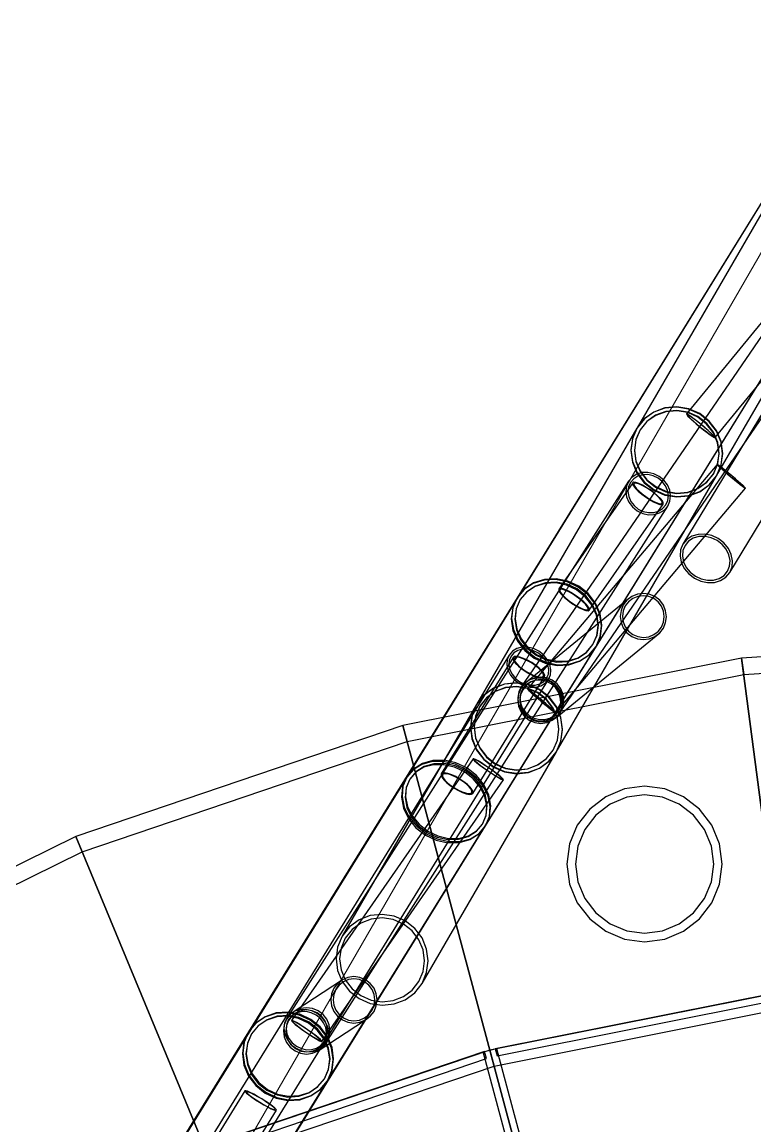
# Model space of a CAD drawing. Header units: millimetres. Extents: x -52000 to 54854, y -52000 to 53750.
# Drawn here: x -11650 to -3626, y 23532 to 35620 of the extents above; entities that cross this region are included whole.
import ezdxf

# ---------------------------------------------------------------- set-up
doc = ezdxf.new("R2010")
doc.units = ezdxf.units.MM
for name, color, linetype, lineweight in [('D-BMK-AXIS', 7, 'Continuous', 13), ('D-STR-DECK', 7, 'Continuous', 25), ('D-STR-STRC', 7, 'Continuous', 25)]:
    doc.layers.add(name, color=color, linetype=linetype, lineweight=lineweight)

msp = doc.modelspace()

# ---------------------------------------------------------------- linework, layer by layer
at = {"layer": 'D-BMK-AXIS'}
msp.add_lwpolyline([(0, 39259.8), (-34000, -19629.9), (34000, -19629.9)], close=True, dxfattribs=at)
at = {"layer": 'D-STR-DECK'}
for points in [[(0, 28720), (0, 28900), (-3772.2, 28652.8), (-3748.7, 28474.3)], [(0, 6000), (0, 28900), (-3772.2, 28652.8), (-783.2, 5948.7)], [(-3748.7, 28474.3), (-3772.2, 28652.8), (-7479.9, 27915.3), (-7433.3, 27741.4)], [(-783.2, 5948.7), (-3772.2, 28652.8), (-7479.9, 27915.3), (-1552.9, 5795.6)], [(-7433.3, 27741.4), (-7479.9, 27915.3), (-11059.6, 26700.1), (-10990.7, 26533.8)], [(-1552.9, 5795.6), (-7479.9, 27915.3), (-11059.6, 26700.1), (-2296.1, 5543.3)], [(-10990.7, 26533.8), (-11059.6, 26700.1), (-14450, 25028.1), (-14360, 24872.2)], [(-2296.1, 5543.3), (-11059.6, 26700.1), (-14450, 25028.1), (-3000, 5196.2)], [(-3268.6, 24827.4), (-3292.1, 25005.9), (-6527.8, 24362.2), (-6481.3, 24188.4)], [(-3340.4, 24918.7), (-3351, 24998), (-6470.4, 24377.5), (-6449.9, 24300.2)], [(-6481.3, 24188.4), (-6527.8, 24362.2), (-9651.9, 23301.8), (-9583, 23135.5)], [(-6564.3, 24269.6), (-6585.2, 24346.8), (-9597, 23324.4), (-9566.5, 23250.4)], [(-4817.9, 17690.9), (-6600.3, 24342.8), (-6455.4, 24381.6), (-4673, 17729.7)]]:
    msp.add_lwpolyline(points, close=True, dxfattribs=at)
at = {"layer": 'D-STR-STRC'}
for points in [[(-256.5, 36761.1), (-4415, 29902.7), (-4440.1, 29841.5), (-4446.1, 29773.9), (-4432.4, 29704.5), (-4400.1, 29638), (-4351.3, 29578.9), (-4289.4, 29531.3), (-4218.5, 29498.4), (-4143.6, 29482.4), (-4069.6, 29484.5), (-4001.7, 29504.5), (-3944.5, 29541.1), (-3901.9, 29591.6), (256.5, 36450.1)], [(-3030.5, 34486.8), (-7438.8, 27351.2), (-7480.3, 27251), (-7489.6, 27139.5), (-7465.9, 27024.3), (-7410.9, 26913.1), (-7328.4, 26813.5), (-7223.9, 26732.4), (-7104.7, 26675.3), (-6978.7, 26646.1), (-6854.7, 26646.7), (-6741, 26677.1), (-6645.4, 26735.3), (-6574.4, 26817.2), (-2166.2, 33952.8)], [(-3030.9, 34487.4), (-6229.6, 29316.3), (-6276.3, 29207.9), (-6290.3, 29088.6), (-6270.8, 28966.7), (-6219.1, 28850.4), (-6138.6, 28747.6), (-6034.9, 28665.3), (-5915, 28609.2), (-5787.1, 28583.1), (-5659.9, 28588.7), (-5542.1, 28625.7), (-5441.6, 28691.6), (-5365.5, 28781.8), (-2166.8, 33952.9)], [(-3006.9, 34467.1), (-4916.2, 31175.9), (-4966.3, 31060), (-4983.4, 30934.1), (-4966.3, 30806.8), (-4916.2, 30686.7), (-4836.4, 30582), (-4732.5, 30499.9), (-4611.4, 30445.9), (-4481.5, 30423.8), (-4351.6, 30435), (-4230.6, 30478.7), (-4126.6, 30552.1), (-4046.9, 30650), (-2137.6, 33941.3)], [(-3190.3, 32713.4), (-6184.7, 28340.8), (-6211.8, 28285.9), (-6222.7, 28225), (-6216.8, 28162.1), (-6194.5, 28101.7), (-6157.1, 28047.8), (-6107.4, 28004.1), (-6048.6, 27973.5), (-5984.9, 27958.2), (-5920.5, 27959.2), (-5859.8, 27976.4), (-5806.9, 28008.7), (-5765.5, 28053.8), (-2771.2, 32426.4)], [(-3207.3, 32751.6), (-4376.4, 31328.1), (-4373.4, 31320.8), (-4359.8, 31305.3), (-4336.8, 31282.5), (-4305.7, 31254.1), (-4268.7, 31221.9), (-4228.4, 31188.1), (-4187.4, 31155.1), (-4148.7, 31125.1), (-4114.7, 31100.1), (-4087.9, 31081.9), (-4070, 31071.7), (-4062.3, 31070.2), (-2893.2, 32493.6)], [(-10697.6, 20627.6), (-5885.3, 28422), (-5864.5, 28472.2), (-5859.9, 28528.1), (-5871.7, 28585.8), (-5899.1, 28641.4), (-5940.4, 28691.2), (-5992.6, 28731.8), (-6052.2, 28760.3), (-6115.2, 28774.9), (-6177.3, 28774.5), (-6234.2, 28759.2), (-6282, 28730), (-6317.6, 28688.9), (-11129.9, 20894.4)], [(-10627.4, 20256.8), (-6574.4, 26817.2), (-6530.4, 26921.5), (-6518.7, 27036.9), (-6540.3, 27155.5), (-6593.7, 27269.2), (-6675.3, 27370.4), (-6779.4, 27452), (-6899, 27508.6), (-7025.9, 27536.2), (-7151.5, 27533.1), (-7267.3, 27499.3), (-7365.3, 27437.3), (-7438.8, 27351.2), (-11491.7, 20790.8)], [(-10770.8, 20043.4), (-8306.3, 24027.6), (-8256.3, 24141.4), (-8239.1, 24265.6), (-8255.9, 24391.9), (-8305.6, 24511.5), (-8384.8, 24616.4), (-8488.1, 24699.4), (-8608.4, 24754.7), (-8737.6, 24778.8), (-8866.9, 24769.8), (-8987.4, 24728.5), (-9090.9, 24657.6), (-9170.4, 24562), (-11634.9, 20577.9)], [(-10740.9, 20654.6), (-8863.9, 23703.4), (-8866.7, 23712), (-8881.2, 23727.2), (-8906.3, 23748.1), (-8940.3, 23773.1), (-8980.8, 23800.7), (-9025.2, 23829), (-9070.4, 23855.9), (-9113.3, 23879.7), (-9151, 23898.7), (-9180.9, 23911.7), (-9201, 23917.8), (-9209.9, 23916.5), (-11087, 20867.7)]]:
    msp.add_lwpolyline(points, dxfattribs=at)
for points in [[(-6740.2, 27903.2), (-6723.1, 27774.9), (-6672.8, 27654.2), (-6592.8, 27549.4), (-6488.6, 27467.5), (-6367.2, 27414.3), (-6236.9, 27393.3), (-6106.6, 27406), (-5985.2, 27451.4), (-5881, 27526.5), (-5801, 27626.2), (-4045.6, 30652.1), (-3995.4, 30769.6), (-3978.2, 30896.8), (-3995.4, 31025.1), (-4045.6, 31145.8), (-4125.6, 31250.7), (-4229.9, 31332.5), (-4351.3, 31385.7), (-4481.5, 31406.7), (-4611.8, 31394.1), (-4733.2, 31348.6), (-4837.5, 31273.5), (-4917.4, 31173.8), (-6672.8, 28147.9), (-6723.1, 28030.5)], [(-4481.5, 31406.7), (-4611.8, 31394.1), (-4733.2, 31348.6), (-4837.5, 31273.5), (-4917.4, 31173.8), (-4967.7, 31056.4), (-4984.9, 30929.1), (-4967.7, 30800.8), (-4917.4, 30680.1), (-4837.5, 30575.3), (-4733.2, 30493.4), (-4611.8, 30440.2), (-4481.5, 30419.2), (-4351.3, 30431.9), (-4229.9, 30477.3), (-4125.6, 30552.4), (-4045.6, 30652.1), (-3995.4, 30769.6), (-3978.2, 30896.8), (-3995.4, 31025.1), (-4045.6, 31145.8), (-4125.6, 31250.7), (-4229.9, 31332.5), (-4351.3, 31385.7)], [(-4481.5, 31402.1), (-4611.4, 31390.9), (-4732.5, 31347.2), (-4836.4, 31273.8), (-4916.2, 31175.9), (-4966.3, 31060), (-4983.4, 30934.1), (-4966.3, 30806.8), (-4916.2, 30686.7), (-4836.4, 30582), (-4732.5, 30499.9), (-4611.4, 30445.9), (-4481.5, 30423.8), (-4351.6, 30435), (-4230.6, 30478.7), (-4126.6, 30552.1), (-4046.9, 30650), (-3996.7, 30765.9), (-3979.6, 30891.8), (-3996.7, 31019.1), (-4046.9, 31139.2), (-4126.6, 31243.9), (-4230.6, 31326), (-4351.6, 31380)], [(-4481.5, 31367.8), (-4601.6, 31356.2), (-4713.4, 31314.3), (-4809.4, 31245.1), (-4883.1, 31153.3), (-4929.4, 31045.1), (-4945.2, 30927.8), (-4929.4, 30809.6), (-4883.1, 30698.4), (-4809.4, 30601.9), (-4713.4, 30526.5), (-4601.6, 30477.4), (-4481.5, 30458.1), (-4361.5, 30469.7), (-4249.7, 30511.6), (-4153.7, 30580.8), (-4080, 30672.6), (-4033.6, 30780.8), (-4017.8, 30898.1), (-4033.6, 31016.3), (-4080, 31127.5), (-4153.7, 31224.1), (-4249.7, 31299.4), (-4361.5, 31348.5)], [(-4481.5, 31363.6), (-4601.2, 31353.3), (-4712.7, 31313), (-4808.5, 31245.4), (-4882, 31155.2), (-4928.2, 31048.4), (-4943.9, 30932.5), (-4928.2, 30815.2), (-4882, 30704.5), (-4808.5, 30608.1), (-4712.7, 30532.4), (-4601.2, 30482.7), (-4481.5, 30462.3), (-4361.9, 30472.6), (-4250.4, 30512.9), (-4154.6, 30580.5), (-4081.1, 30670.7), (-4034.9, 30777.5), (-4019.2, 30893.4), (-4034.9, 31010.7), (-4081.1, 31121.4), (-4154.6, 31217.8), (-4250.4, 31293.5), (-4361.9, 31343.2)], [(-4376.4, 31328.1), (-4373.4, 31320.8), (-4359.8, 31305.3), (-4336.8, 31282.5), (-4305.7, 31254.1), (-4268.7, 31221.9), (-4228.4, 31188.1), (-4187.4, 31155.1), (-4148.7, 31125.1), (-4114.7, 31100.1), (-4087.9, 31081.9), (-4070, 31071.7), (-4062.3, 31070.2), (-4065.3, 31077.4), (-4078.8, 31092.9), (-4101.9, 31115.7), (-4133, 31144.2), (-4169.9, 31176.4), (-4210.3, 31210.1), (-4251.2, 31243.1), (-4290, 31273.1), (-4324, 31298.1), (-4350.8, 31316.3), (-4368.7, 31326.5)], [(-4364, 31317.9), (-4361.2, 31311.3), (-4348.8, 31296.9), (-4327.5, 31276), (-4298.9, 31249.7), (-4264.8, 31220.1), (-4227.7, 31189), (-4189.9, 31158.6), (-4154.2, 31130.9), (-4122.9, 31107.9), (-4098.2, 31091.2), (-4081.7, 31081.7), (-4074.7, 31080.3), (-4077.4, 31087), (-4089.9, 31101.3), (-4111.1, 31122.3), (-4139.8, 31148.5), (-4173.8, 31178.2), (-4211, 31209.3), (-4248.7, 31239.7), (-4284.4, 31267.3), (-4315.7, 31290.3), (-4340.4, 31307.1), (-4356.9, 31316.5)], [(-6116.7, 28317.2), (-6112.6, 28311.4), (-6098.2, 28297), (-6074.4, 28275.1), (-6043, 28247.1), (-6006, 28215), (-5965.9, 28180.9), (-5925.6, 28147.1), (-5887.7, 28116), (-5854.8, 28089.7), (-5829.2, 28070), (-5812.7, 28058.1), (-5806.2, 28055), (-3729.3, 30514.6), (-3733.4, 30520.5), (-3747.9, 30534.9), (-3771.6, 30556.8), (-3803.1, 30584.8), (-3840.1, 30616.9), (-3880.1, 30651), (-3920.4, 30684.8), (-3958.3, 30715.9), (-3991.2, 30742.2), (-4016.8, 30761.9), (-4033.4, 30773.7), (-4039.8, 30776.8)], [(-4039.8, 30776.8), (-4035.7, 30771), (-4021.2, 30756.6), (-3997.5, 30734.7), (-3966, 30706.7), (-3929, 30674.6), (-3889, 30640.5), (-3848.7, 30606.7), (-3810.8, 30575.6), (-3777.9, 30549.3), (-3752.3, 30529.6), (-3735.7, 30517.7), (-3729.3, 30514.6), (-3733.4, 30520.5), (-3747.9, 30534.9), (-3771.6, 30556.8), (-3803.1, 30584.8), (-3840.1, 30616.9), (-3880.1, 30651), (-3920.4, 30684.8), (-3958.3, 30715.9), (-3991.2, 30742.2), (-4016.8, 30761.9), (-4033.4, 30773.7)], [(-4027.6, 30766.5), (-4023.8, 30761.1), (-4010.5, 30747.9), (-3988.6, 30727.7), (-3959.6, 30701.9), (-3925.5, 30672.3), (-3888.7, 30640.9), (-3851.5, 30609.8), (-3816.6, 30581.1), (-3786.3, 30556.9), (-3762.7, 30538.7), (-3747.5, 30527.8), (-3741.5, 30525), (-3745.3, 30530.3), (-3758.6, 30543.6), (-3780.5, 30563.8), (-3809.5, 30589.6), (-3843.6, 30619.2), (-3880.4, 30650.6), (-3917.6, 30681.7), (-3952.5, 30710.3), (-3982.8, 30734.6), (-4006.4, 30752.8), (-4021.6, 30763.7)], [(-8783.4, 24599.4), (-8774.1, 24538.7), (-8748.8, 24480.6), (-8709.1, 24428.9), (-8657.7, 24387.2), (-8598.2, 24358.3), (-8534.5, 24344.2), (-8471.1, 24345.8), (-8412.2, 24363.1), (-8361.9, 24394.9), (-8323.6, 24439), (-4580.6, 30320), (-4556.9, 30373.3), (-4549.4, 30432.3), (-4558.6, 30493), (-4584, 30551.1), (-4623.7, 30602.8), (-4675.1, 30644.5), (-4734.6, 30673.4), (-4798.3, 30687.5), (-4861.7, 30685.9), (-4920.5, 30668.6), (-4970.8, 30636.8), (-5009.1, 30592.7), (-8752.2, 24711.7), (-8775.9, 24658.4)], [(-5009.1, 30592.7), (-5032.8, 30539.4), (-5040.3, 30480.4), (-5031.1, 30419.7), (-5005.7, 30361.6), (-4966, 30309.9), (-4914.6, 30268.2), (-4855.1, 30239.3), (-4791.4, 30225.2), (-4728, 30226.9), (-4669.2, 30244.2), (-4618.9, 30275.9), (-4580.6, 30320), (-4556.9, 30373.3), (-4549.4, 30432.3), (-4558.6, 30493), (-4584, 30551.1), (-4623.7, 30602.8), (-4675.1, 30644.5), (-4734.6, 30673.4), (-4798.3, 30687.5), (-4861.7, 30685.9), (-4920.5, 30668.6), (-4970.8, 30636.8)], [(-4988, 30579.3), (-5009.4, 30531.2), (-5016.1, 30478), (-5007.8, 30423.3), (-4985, 30370.9), (-4949.2, 30324.3), (-4902.8, 30286.7), (-4849.2, 30260.7), (-4791.8, 30247.9), (-4734.6, 30249.4), (-4681.5, 30265), (-4636.2, 30293.7), (-4601.7, 30333.4), (-4580.3, 30381.5), (-4573.5, 30434.7), (-4581.9, 30489.4), (-4604.7, 30541.8), (-4640.5, 30588.4), (-4686.9, 30626), (-4740.5, 30652.1), (-4797.9, 30664.8), (-4855.1, 30663.3), (-4908.2, 30647.7), (-4953.5, 30619)], [(-5774.7, 29398.3), (-5764.4, 29377.6), (-5743.3, 29351.3), (-5713, 29321.3), (-5675.4, 29289.5), (-5633.1, 29258.1), (-5589.1, 29229.4), (-5546.2, 29205.1), (-5507.5, 29187.1), (-5475.6, 29176.5), (-5452.5, 29174), (-5440, 29179.8), (-4630.6, 30342), (-4629.5, 30355.7), (-4639.8, 30376.4), (-4660.8, 30402.7), (-4691.2, 30432.8), (-4728.7, 30464.6), (-4771, 30495.9), (-4815.1, 30524.7), (-4857.9, 30548.9), (-4896.6, 30567), (-4928.6, 30577.6), (-4951.6, 30580.1), (-4964.1, 30574.2), (-5773.5, 29412.1)], [(-4964.1, 30574.2), (-4965.2, 30560.5), (-4954.9, 30539.8), (-4933.9, 30513.5), (-4903.5, 30483.4), (-4865.9, 30451.6), (-4823.7, 30420.3), (-4779.6, 30391.5), (-4736.8, 30367.3), (-4698.1, 30349.3), (-4666.1, 30338.6), (-4643.1, 30336.1), (-4630.6, 30342), (-4629.5, 30355.7), (-4639.8, 30376.4), (-4660.8, 30402.7), (-4691.2, 30432.8), (-4728.7, 30464.6), (-4771, 30495.9), (-4815.1, 30524.7), (-4857.9, 30548.9), (-4896.6, 30567), (-4928.6, 30577.6), (-4951.6, 30580.1)], [(-4951, 30565.1), (-4952, 30552.4), (-4942.5, 30533.3), (-4923.1, 30509.1), (-4895.2, 30481.4), (-4860.5, 30452.2), (-4821.6, 30423.3), (-4781, 30396.8), (-4741.5, 30374.4), (-4705.9, 30357.8), (-4676.4, 30348), (-4655.2, 30345.7), (-4643.7, 30351.1), (-4642.7, 30363.8), (-4652.2, 30382.9), (-4671.6, 30407.1), (-4699.5, 30434.8), (-4734.1, 30464.1), (-4773.1, 30492.9), (-4813.7, 30519.4), (-4853.1, 30541.8), (-4888.8, 30558.4), (-4918.2, 30568.2), (-4939.4, 30570.5)], [(-4415, 29902.7), (-4440.1, 29841.5), (-4446.1, 29773.9), (-4432.4, 29704.5), (-4400.1, 29638), (-4351.3, 29578.9), (-4289.4, 29531.3), (-4218.5, 29498.4), (-4143.6, 29482.4), (-4069.6, 29484.5), (-4001.7, 29504.5), (-3944.5, 29541.1), (-3901.9, 29591.6), (-3876.8, 29652.8), (-3870.8, 29720.4), (-3884.5, 29789.9), (-3916.8, 29856.4), (-3965.6, 29915.5), (-4027.5, 29963.1), (-4098.4, 29996), (-4173.3, 30011.9), (-4247.3, 30009.8), (-4315.2, 29989.8), (-4372.4, 29953.3)], [(-4391, 29888.2), (-4413.8, 29832.7), (-4419.2, 29771.4), (-4406.8, 29708.5), (-4377.5, 29648.2), (-4333.3, 29594.6), (-4277.1, 29551.4), (-4212.9, 29521.6), (-4145, 29507.1), (-4077.9, 29509), (-4016.4, 29527.2), (-3964.5, 29560.3), (-3925.9, 29606.2), (-3903.1, 29661.6), (-3897.7, 29722.9), (-3910.1, 29785.9), (-3939.4, 29846.2), (-3983.6, 29899.8), (-4039.8, 29942.9), (-4104, 29972.8), (-4172, 29987.2), (-4239, 29985.3), (-4300.5, 29967.2), (-4352.4, 29934.1)], [(-9234.5, 24329), (-9216.3, 24204.9), (-9165.6, 24086.9), (-9085.8, 23983), (-8982.3, 23900.4), (-8862.2, 23844.7), (-8733.6, 23819.6), (-8605.3, 23827), (-8486.2, 23866.2), (-8384.2, 23934.6), (-8306.3, 24027.6), (-5365.5, 28781.8), (-5317.1, 28893), (-5301.4, 29014.8), (-5319.5, 29138.9), (-5370.2, 29257), (-5450.1, 29360.8), (-5553.6, 29443.4), (-5673.7, 29499.1), (-5802.3, 29524.2), (-5930.5, 29516.9), (-6049.7, 29477.7), (-6151.7, 29409.2), (-6229.6, 29316.3), (-9170.4, 24562), (-9218.8, 24450.9)], [(-6229.6, 29316.3), (-6278, 29205.1), (-6293.7, 29083.3), (-6275.5, 28959.1), (-6224.8, 28841.1), (-6145, 28737.3), (-6041.5, 28654.6), (-5921.4, 28598.9), (-5792.8, 28573.9), (-5664.5, 28581.2), (-5545.4, 28620.4), (-5443.4, 28688.8), (-5365.5, 28781.8), (-5317.1, 28893), (-5301.4, 29014.8), (-5319.5, 29138.9), (-5370.2, 29257), (-5450.1, 29360.8), (-5553.6, 29443.4), (-5673.7, 29499.1), (-5802.3, 29524.2), (-5930.5, 29516.9), (-6049.7, 29477.7), (-6151.7, 29409.2)], [(-6229.6, 29316.3), (-6276.3, 29207.9), (-6290.3, 29088.6), (-6270.8, 28966.7), (-6219.1, 28850.4), (-6138.6, 28747.6), (-6034.9, 28665.3), (-5915, 28609.2), (-5787.1, 28583.1), (-5659.9, 28588.7), (-5542.1, 28625.7), (-5441.6, 28691.6), (-5365.5, 28781.8), (-5318.8, 28890.2), (-5304.7, 29009.4), (-5324.2, 29131.4), (-5376, 29247.7), (-5456.5, 29350.5), (-5560.2, 29432.7), (-5680.1, 29488.8), (-5808, 29514.9), (-5935.2, 29509.3), (-6053, 29472.3), (-6153.4, 29406.5)], [(-6195.5, 29295.2), (-6240.1, 29192.8), (-6254.6, 29080.6), (-6237.9, 28966.2), (-6191.2, 28857.5), (-6117.6, 28761.8), (-6022.3, 28685.7), (-5911.6, 28634.4), (-5793.2, 28611.3), (-5675, 28618), (-5565.2, 28654.2), (-5471.2, 28717.2), (-5399.5, 28802.8), (-5354.9, 28905.3), (-5340.5, 29017.5), (-5357.2, 29131.9), (-5403.9, 29240.6), (-5477.4, 29336.3), (-5572.8, 29412.4), (-5683.5, 29463.7), (-5801.9, 29486.8), (-5920, 29480), (-6029.8, 29443.9), (-6123.8, 29380.9)], [(-6195.5, 29295.2), (-6238.6, 29195.3), (-6251.5, 29085.5), (-6233.6, 28973.2), (-6185.9, 28866), (-6111.7, 28771.3), (-6016.2, 28695.5), (-5905.7, 28643.9), (-5787.9, 28619.8), (-5670.7, 28625), (-5562.2, 28659.1), (-5469.7, 28719.7), (-5399.5, 28802.8), (-5356.5, 28902.7), (-5343.5, 29012.6), (-5361.5, 29124.9), (-5409.2, 29232.1), (-5483.3, 29326.7), (-5578.9, 29402.5), (-5689.3, 29454.2), (-5807.2, 29478.3), (-5924.4, 29473.1), (-6032.9, 29439), (-6125.4, 29378.3)], [(-5773.5, 29412.1), (-5774.7, 29398.3), (-5764.4, 29377.6), (-5743.3, 29351.3), (-5713, 29321.3), (-5675.4, 29289.5), (-5633.1, 29258.1), (-5589.1, 29229.4), (-5546.2, 29205.1), (-5507.5, 29187.1), (-5475.6, 29176.5), (-5452.5, 29174), (-5440, 29179.8), (-5438.9, 29193.6), (-5449.2, 29214.3), (-5470.3, 29240.6), (-5500.6, 29270.6), (-5538.2, 29302.4), (-5580.5, 29333.8), (-5624.5, 29362.5), (-5667.4, 29386.8), (-5706.1, 29404.8), (-5738, 29415.4), (-5761, 29417.9)], [(-5760.4, 29402.9), (-5761.4, 29390.3), (-5752, 29371.2), (-5732.6, 29347), (-5704.6, 29319.3), (-5670, 29290), (-5631.1, 29261.1), (-5590.5, 29234.6), (-5551, 29212.3), (-5515.3, 29195.7), (-5485.9, 29185.9), (-5464.7, 29183.6), (-5453.2, 29189), (-5452.1, 29201.6), (-5461.6, 29220.7), (-5481, 29244.9), (-5509, 29272.6), (-5543.6, 29301.9), (-5582.5, 29330.8), (-5623.1, 29357.3), (-5662.6, 29379.6), (-5698.3, 29396.2), (-5727.7, 29406), (-5748.9, 29408.3)], [(-6223.7, 28195.5), (-6215.1, 28129.9), (-6189.8, 28068.6), (-6149.6, 28015.9), (-6097.2, 27975.3), (-6036.2, 27949.6), (-5970.7, 27940.5), (-5905.2, 27948.7), (-5844.2, 27973.6), (-5791.8, 28013.5), (-4668.9, 28930), (-4628.7, 28982.2), (-4603.5, 29043.1), (-4594.8, 29108.6), (-4603.5, 29174.2), (-4628.7, 29235.5), (-4668.9, 29288.2), (-4721.3, 29328.8), (-4782.3, 29354.5), (-4847.8, 29363.6), (-4913.3, 29355.4), (-4974.3, 29330.5), (-5026.7, 29290.6), (-6149.6, 28374.1), (-6189.8, 28321.9), (-6215.1, 28261)], [(-4847.8, 29363.6), (-4913.3, 29355.4), (-4974.3, 29330.5), (-5026.7, 29290.6), (-5066.9, 29238.4), (-5092.2, 29177.5), (-5100.8, 29112), (-5092.2, 29046.4), (-5066.9, 28985.1), (-5026.7, 28932.4), (-4974.3, 28891.8), (-4913.3, 28866), (-4847.8, 28857), (-4782.3, 28865.2), (-4721.3, 28890.1), (-4668.9, 28930), (-4628.7, 28982.2), (-4603.5, 29043.1), (-4594.8, 29108.6), (-4603.5, 29174.2), (-4628.7, 29235.5), (-4668.9, 29288.2), (-4721.3, 29328.8), (-4782.3, 29354.5)], [(-4847.8, 29338.7), (-4906.8, 29331.3), (-4961.9, 29308.8), (-5009.1, 29272.8), (-5045.3, 29225.8), (-5068.1, 29170.9), (-5075.9, 29111.8), (-5068.1, 29052.6), (-5045.3, 28997.4), (-5009.1, 28949.9), (-4961.9, 28913.3), (-4906.8, 28890.1), (-4847.8, 28881.9), (-4788.8, 28889.3), (-4733.8, 28911.7), (-4686.5, 28947.7), (-4650.3, 28994.8), (-4627.5, 29049.7), (-4619.7, 29108.8), (-4627.5, 29167.9), (-4650.3, 29223.2), (-4686.5, 29270.7), (-4733.8, 29307.3), (-4788.8, 29330.5)], [(-6317.6, 28688.9), (-6338.4, 28638.7), (-6343.1, 28582.9), (-6331.3, 28525.1), (-6303.8, 28469.5), (-6262.5, 28419.7), (-6210.3, 28379.1), (-6150.7, 28350.6), (-6087.7, 28336), (-6025.6, 28336.4), (-5968.7, 28351.7), (-5920.9, 28380.9), (-5885.3, 28422), (-5864.5, 28472.2), (-5859.9, 28528.1), (-5871.7, 28585.8), (-5899.1, 28641.4), (-5940.4, 28691.2), (-5992.6, 28731.8), (-6052.2, 28760.3), (-6115.2, 28774.9), (-6177.3, 28774.5), (-6234.2, 28759.2), (-6282, 28730)], [(-7061.6, 27370.5), (-7051.8, 27347.7), (-7030.7, 27320.3), (-6999.8, 27290.3), (-6961.2, 27259.5), (-6917.5, 27230.2), (-6871.6, 27204.4), (-6826.8, 27183.7), (-6786, 27169.7), (-6752.1, 27163.2), (-6727.4, 27164.7), (-6713.4, 27174.1), (-5928.4, 28448.9), (-5926.2, 28465.5), (-5936.1, 28488.3), (-5957.1, 28515.7), (-5988, 28545.8), (-6026.7, 28576.5), (-6070.4, 28605.8), (-6116.2, 28631.6), (-6161.1, 28652.3), (-6201.8, 28666.4), (-6235.7, 28672.9), (-6260.5, 28671.4), (-6274.4, 28662), (-7059.5, 27387.2)], [(-6296.3, 28675.8), (-6315.1, 28630.5), (-6319.3, 28580.2), (-6308.6, 28528.1), (-6283.9, 28477.9), (-6246.7, 28433), (-6199.6, 28396.5), (-6145.8, 28370.8), (-6089, 28357.6), (-6033.1, 28358), (-5981.8, 28371.8), (-5938.6, 28398.1), (-5906.6, 28435.2), (-5887.8, 28480.4), (-5883.6, 28530.8), (-5894.3, 28582.8), (-5919, 28633), (-5956.2, 28677.9), (-6003.3, 28714.4), (-6057.1, 28740.1), (-6113.9, 28753.3), (-6169.8, 28752.9), (-6221.1, 28739.1), (-6264.3, 28712.8)], [(-6274.4, 28662), (-6276.6, 28645.3), (-6266.8, 28622.5), (-6245.7, 28595.2), (-6214.8, 28565.1), (-6176.1, 28534.4), (-6132.4, 28505.1), (-6086.6, 28479.2), (-6041.7, 28458.5), (-6001, 28444.5), (-5967.1, 28438), (-5942.3, 28439.5), (-5928.4, 28448.9), (-5926.2, 28465.5), (-5936.1, 28488.3), (-5957.1, 28515.7), (-5988, 28545.8), (-6026.7, 28576.5), (-6070.4, 28605.8), (-6116.2, 28631.6), (-6161.1, 28652.3), (-6201.8, 28666.4), (-6235.7, 28672.9), (-6260.5, 28671.4)], [(-6260.8, 28653.6), (-6262.8, 28638.2), (-6253.7, 28617.2), (-6234.3, 28592), (-6205.8, 28564.3), (-6170.3, 28536), (-6130, 28509), (-6087.7, 28485.2), (-6046.4, 28466.2), (-6008.9, 28453.2), (-5977.6, 28447.2), (-5954.8, 28448.6), (-5942, 28457.3), (-5940, 28472.6), (-5949.1, 28493.6), (-5968.5, 28518.8), (-5997, 28546.5), (-6032.6, 28574.8), (-6072.8, 28601.8), (-6115.1, 28625.6), (-6156.4, 28644.7), (-6193.9, 28657.6), (-6225.2, 28663.6), (-6248, 28662.2)], [(-5970.7, 28447.1), (-6036.2, 28438.9), (-6097.2, 28414), (-6149.6, 28374.1), (-6189.8, 28321.9), (-6215.1, 28261), (-6223.7, 28195.5), (-6215.1, 28129.9), (-6189.8, 28068.6), (-6149.6, 28015.9), (-6097.2, 27975.3), (-6036.2, 27949.6), (-5970.7, 27940.5), (-5905.2, 27948.7), (-5844.2, 27973.6), (-5791.8, 28013.5), (-5751.6, 28065.7), (-5726.4, 28126.6), (-5717.7, 28192.1), (-5726.4, 28257.7), (-5751.6, 28319), (-5791.8, 28371.7), (-5844.2, 28412.3), (-5905.2, 28438)], [(-6184.7, 28340.8), (-6211.8, 28285.9), (-6222.7, 28225), (-6216.8, 28162.1), (-6194.5, 28101.7), (-6157.1, 28047.8), (-6107.4, 28004.1), (-6048.6, 27973.5), (-5984.9, 27958.2), (-5920.5, 27959.2), (-5859.8, 27976.4), (-5806.9, 28008.7), (-5765.5, 28053.8), (-5738.4, 28108.7), (-5727.4, 28169.6), (-5733.4, 28232.4), (-5755.7, 28292.8), (-5793.1, 28346.8), (-5842.8, 28390.5), (-5901.5, 28421), (-5965.3, 28436.4), (-6029.7, 28435.4), (-6090.4, 28418.2), (-6143.3, 28385.9)], [(-5970.7, 28422.2), (-6029.7, 28414.8), (-6084.8, 28392.3), (-6132, 28356.4), (-6168.2, 28309.3), (-6191, 28254.4), (-6198.8, 28195.3), (-6191, 28136.2), (-6168.2, 28080.9), (-6132, 28033.4), (-6084.8, 27996.8), (-6029.7, 27973.6), (-5970.7, 27965.4), (-5911.7, 27972.8), (-5856.7, 27995.3), (-5809.4, 28031.2), (-5773.2, 28078.3), (-5750.4, 28133.2), (-5742.6, 28192.3), (-5750.4, 28251.4), (-5773.2, 28306.7), (-5809.4, 28354.2), (-5856.7, 28390.8), (-5911.7, 28414)], [(-6164, 28326.7), (-6188.5, 28277.2), (-6198.4, 28222.2), (-6193, 28165.6), (-6172.9, 28111.1), (-6139.2, 28062.5), (-6094.4, 28023.1), (-6041.4, 27995.5), (-5983.9, 27981.7), (-5925.8, 27982.6), (-5871.1, 27998.1), (-5823.5, 28027.2), (-5786.1, 28067.9), (-5761.7, 28117.4), (-5751.8, 28172.3), (-5757.1, 28229), (-5777.3, 28283.4), (-5811, 28332), (-5855.8, 28371.5), (-5908.8, 28399), (-5966.3, 28412.8), (-6024.4, 28411.9), (-6079.1, 28396.4), (-6126.7, 28367.3)], [(-8212.6, 25362.8), (-8195.4, 25233.6), (-8145, 25112.3), (-8064.8, 25007.4), (-7960.3, 24925.9), (-7838.6, 24873.3), (-7708, 24853.4), (-7577.4, 24867.4), (-7455.6, 24914.3), (-7351.1, 24991), (-7270.9, 25092.3), (-5799.9, 27628.1), (-5749.5, 27747), (-5732.3, 27875.5), (-5749.5, 28004.7), (-5799.9, 28126), (-5880.1, 28230.9), (-5984.6, 28312.4), (-6106.3, 28365), (-6236.9, 28384.9), (-6367.5, 28370.9), (-6489.2, 28324), (-6593.8, 28247.3), (-6674, 28146), (-8145, 25610.2), (-8195.4, 25491.3)], [(-6236.9, 28384.9), (-6367.5, 28370.9), (-6489.2, 28324), (-6593.8, 28247.3), (-6674, 28146), (-6724.4, 28027.1), (-6741.6, 27898.6), (-6724.4, 27769.4), (-6674, 27648.1), (-6593.8, 27543.2), (-6489.2, 27461.7), (-6367.5, 27409.2), (-6236.9, 27389.2), (-6106.3, 27403.2), (-5984.6, 27450.1), (-5880.1, 27526.8), (-5799.9, 27628.1), (-5749.5, 27747), (-5732.3, 27875.5), (-5749.5, 28004.7), (-5799.9, 28126), (-5880.1, 28230.9), (-5984.6, 28312.4), (-6106.3, 28365)], [(-6236.9, 28380.8), (-6367.2, 28368.1), (-6488.6, 28322.7), (-6592.8, 28247.6), (-6672.8, 28147.9), (-6723.1, 28030.5), (-6740.2, 27903.2), (-6723.1, 27774.9), (-6672.8, 27654.2), (-6592.8, 27549.4), (-6488.6, 27467.5), (-6367.2, 27414.3), (-6236.9, 27393.3), (-6106.6, 27406), (-5985.2, 27451.4), (-5881, 27526.5), (-5801, 27626.2), (-5750.7, 27743.6), (-5733.6, 27870.9), (-5750.7, 27999.2), (-5801, 28119.9), (-5881, 28224.7), (-5985.2, 28306.6), (-6106.6, 28359.8)], [(-6236.9, 28345.7), (-6357.2, 28332.8), (-6469.4, 28289.6), (-6565.7, 28218.9), (-6639.5, 28125.6), (-6686, 28016.1), (-6701.8, 27897.7), (-6686, 27778.6), (-6639.5, 27667), (-6565.7, 27570.3), (-6469.4, 27495.2), (-6357.2, 27446.8), (-6236.9, 27428.4), (-6116.6, 27441.3), (-6004.5, 27484.5), (-5908.2, 27555.2), (-5834.3, 27648.5), (-5787.8, 27758), (-5772, 27876.4), (-5787.8, 27995.5), (-5834.3, 28107.1), (-5908.2, 28203.8), (-6004.5, 28278.9), (-6116.6, 28327.3)], [(-6236.9, 28341.9), (-6356.9, 28330.3), (-6468.8, 28288.4), (-6564.8, 28219.2), (-6638.5, 28127.4), (-6684.8, 28019.2), (-6700.6, 27901.9), (-6684.8, 27783.7), (-6638.5, 27672.5), (-6564.8, 27575.9), (-6468.8, 27500.6), (-6356.9, 27451.5), (-6236.9, 27432.2), (-6116.9, 27443.8), (-6005.1, 27485.7), (-5909, 27554.9), (-5835.3, 27646.7), (-5789, 27754.9), (-5773.2, 27872.2), (-5789, 27990.4), (-5835.3, 28101.6), (-5909, 28198.2), (-6005.1, 28273.5), (-6116.9, 28322.6)], [(-6116.7, 28317.2), (-6112.6, 28311.4), (-6098.2, 28297), (-6074.4, 28275.1), (-6043, 28247.1), (-6006, 28215), (-5965.9, 28180.9), (-5925.6, 28147.1), (-5887.7, 28116), (-5854.8, 28089.7), (-5829.2, 28070), (-5812.7, 28058.1), (-5806.2, 28055), (-5810.3, 28060.9), (-5824.8, 28075.3), (-5848.5, 28097.2), (-5880, 28125.2), (-5917, 28157.3), (-5957, 28191.4), (-5997.3, 28225.2), (-6035.2, 28256.3), (-6068.1, 28282.6), (-6093.7, 28302.3), (-6110.3, 28314.1)], [(-6104.5, 28306.9), (-6100.7, 28301.5), (-6087.4, 28288.3), (-6065.5, 28268.1), (-6036.5, 28242.3), (-6002.5, 28212.7), (-5965.6, 28181.3), (-5928.4, 28150.2), (-5893.5, 28121.5), (-5863.2, 28097.3), (-5839.7, 28079.1), (-5824.4, 28068.2), (-5818.4, 28065.4), (-5822.2, 28070.7), (-5835.5, 28084), (-5857.4, 28104.2), (-5886.4, 28130), (-5920.5, 28159.6), (-5957.4, 28191), (-5994.5, 28222.1), (-6029.4, 28250.7), (-6059.7, 28275), (-6083.3, 28293.2), (-6098.6, 28304.1)], [(-8700.4, 24688.1), (-8697.2, 24680.7), (-8682.7, 24665.9), (-8658.1, 24644.7), (-8625, 24618.6), (-8585.7, 24589.3), (-8542.8, 24558.8), (-8499.3, 24529.3), (-8458.1, 24502.7), (-8422, 24480.9), (-8393.6, 24465.2), (-8374.6, 24456.9), (-8366.5, 24456.5), (-6378.6, 27321.6), (-6381.8, 27329), (-6396.3, 27343.8), (-6420.8, 27365), (-6453.9, 27391.2), (-6493.3, 27420.5), (-6536.2, 27450.9), (-6579.7, 27480.4), (-6620.9, 27507), (-6656.9, 27528.9), (-6685.4, 27544.5), (-6704.3, 27552.8), (-6712.4, 27553.3)], [(-7438.8, 27351.2), (-7482.9, 27246.9), (-7494.5, 27131.5), (-7472.9, 27012.9), (-7419.5, 26899.1), (-7338, 26798), (-7233.9, 26716.4), (-7114.3, 26659.8), (-6987.3, 26632.2), (-6861.7, 26635.3), (-6746, 26669.1), (-6648, 26731.1), (-6574.4, 26817.2), (-6530.4, 26921.5), (-6518.7, 27036.9), (-6540.3, 27155.5), (-6593.7, 27269.2), (-6675.3, 27370.4), (-6779.4, 27452), (-6899, 27508.6), (-7025.9, 27536.2), (-7151.5, 27533.1), (-7267.3, 27499.3), (-7365.3, 27437.3)], [(-7438.8, 27351.2), (-7480.3, 27251), (-7489.6, 27139.5), (-7465.9, 27024.3), (-7410.9, 26913.1), (-7328.4, 26813.5), (-7223.9, 26732.4), (-7104.7, 26675.3), (-6978.7, 26646.1), (-6854.7, 26646.7), (-6741, 26677.1), (-6645.4, 26735.3), (-6574.4, 26817.2), (-6532.9, 26917.3), (-6523.7, 27028.8), (-6547.4, 27144.1), (-6602.3, 27255.3), (-6684.9, 27354.9), (-6789.3, 27435.9), (-6908.6, 27493.1), (-7034.5, 27522.3), (-7158.6, 27521.7), (-7272.2, 27491.3), (-7367.8, 27433.1)], [(-7404.8, 27330.2), (-7445.4, 27234.1), (-7456.1, 27127.8), (-7436.2, 27018.5), (-7387, 26913.7), (-7311.9, 26820.5), (-7216, 26745.3), (-7105.8, 26693.2), (-6988.8, 26667.7), (-6873.1, 26670.7), (-6766.5, 26701.7), (-6676.2, 26758.9), (-6608.5, 26838.2), (-6567.9, 26934.3), (-6557.1, 27040.6), (-6577.1, 27149.9), (-6626.2, 27254.7), (-6701.4, 27347.8), (-6797.3, 27423), (-6907.5, 27475.2), (-7024.4, 27500.6), (-7140.1, 27497.7), (-7246.8, 27466.6), (-7337, 27409.5)], [(-7404.8, 27330.2), (-7443, 27237.9), (-7451.5, 27135.2), (-7429.7, 27029), (-7379.1, 26926.5), (-7303, 26834.8), (-7206.8, 26760.1), (-7096.9, 26707.5), (-6980.9, 26680.6), (-6866.6, 26681.1), (-6761.9, 26709.1), (-6673.9, 26762.7), (-6608.5, 26838.2), (-6570.2, 26930.5), (-6561.7, 27033.2), (-6583.5, 27139.4), (-6634.2, 27241.8), (-6710.2, 27333.5), (-6806.4, 27408.2), (-6916.3, 27460.9), (-7032.3, 27487.8), (-7146.6, 27487.3), (-7251.3, 27459.2), (-7339.4, 27405.7)], [(-6712.4, 27553.3), (-6709.2, 27545.8), (-6694.8, 27531), (-6670.2, 27509.8), (-6637.1, 27483.7), (-6597.7, 27454.4), (-6554.8, 27424), (-6511.3, 27394.5), (-6470.1, 27367.9), (-6434.1, 27346), (-6405.6, 27330.4), (-6386.7, 27322.1), (-6378.6, 27321.6), (-6381.8, 27329), (-6396.3, 27343.8), (-6420.8, 27365), (-6453.9, 27391.2), (-6493.3, 27420.5), (-6536.2, 27450.9), (-6579.7, 27480.4), (-6620.9, 27507), (-6656.9, 27528.9), (-6685.4, 27544.5), (-6704.3, 27552.8)], [(-6699.3, 27544.1), (-6696.3, 27537.3), (-6683, 27523.7), (-6660.3, 27504.1), (-6629.9, 27480.1), (-6593.6, 27453.1), (-6554.1, 27425), (-6514, 27397.8), (-6476, 27373.3), (-6442.8, 27353.2), (-6416.6, 27338.8), (-6399.2, 27331.1), (-6391.7, 27330.7), (-6394.7, 27337.6), (-6408, 27351.2), (-6430.7, 27370.7), (-6461.2, 27394.8), (-6497.4, 27421.8), (-6536.9, 27449.8), (-6577, 27477), (-6615, 27501.5), (-6648.2, 27521.7), (-6674.4, 27536.1), (-6691.8, 27543.7)], [(-7059.5, 27387.2), (-7061.6, 27370.5), (-7051.8, 27347.7), (-7030.7, 27320.3), (-6999.8, 27290.3), (-6961.2, 27259.5), (-6917.5, 27230.2), (-6871.6, 27204.4), (-6826.8, 27183.7), (-6786, 27169.7), (-6752.1, 27163.2), (-6727.4, 27164.7), (-6713.4, 27174.1), (-6711.3, 27190.7), (-6721.1, 27213.5), (-6742.2, 27240.9), (-6773.1, 27270.9), (-6811.7, 27301.7), (-6855.4, 27331), (-6901.3, 27356.8), (-6946.1, 27377.5), (-6986.9, 27391.6), (-7020.8, 27398.1), (-7045.6, 27396.6)], [(-7045.9, 27378.8), (-7047.8, 27363.4), (-7038.8, 27342.4), (-7019.4, 27317.2), (-6990.9, 27289.5), (-6955.3, 27261.2), (-6915, 27234.2), (-6872.8, 27210.4), (-6831.5, 27191.3), (-6793.9, 27178.4), (-6762.7, 27172.4), (-6739.9, 27173.8), (-6727.1, 27182.4), (-6725.1, 27197.8), (-6734.1, 27218.8), (-6753.5, 27244), (-6782, 27271.7), (-6817.6, 27300), (-6857.9, 27327), (-6900.1, 27350.8), (-6941.4, 27369.9), (-6979, 27382.8), (-7010.2, 27388.8), (-7033, 27387.4)], [(-3983.5, 26400.4), (-4012.5, 26620.5), (-4097.4, 26825.7), (-4232.6, 27001.8), (-4408.7, 27136.9), (-4613.9, 27221.9), (-4834, 27250.9), (-5054.1, 27221.9), (-5259.2, 27136.9), (-5435.4, 27001.8), (-5570.5, 26825.7), (-5655.5, 26620.5), (-5684.5, 26400.4), (-5655.5, 26180.3), (-5570.5, 25975.2), (-5435.4, 25799), (-5259.2, 25663.9), (-5054.1, 25578.9), (-4834, 25549.9), (-4613.9, 25578.9), (-4408.7, 25663.9), (-4232.6, 25799), (-4097.4, 25975.2), (-4012.5, 26180.3)], [(-3983.5, 26400.4), (-4012.5, 26620.5), (-4097.4, 26825.7), (-4232.6, 27001.8), (-4408.7, 27136.9), (-4613.9, 27221.9), (-4834, 27250.9), (-5054.1, 27221.9), (-5259.2, 27136.9), (-5435.4, 27001.8), (-5570.5, 26825.7), (-5655.5, 26620.5), (-5684.5, 26400.4), (-5655.5, 26180.3), (-5570.5, 25975.2), (-5435.4, 25799), (-5259.2, 25663.9), (-5054.1, 25578.9), (-4834, 25549.9), (-4613.9, 25578.9), (-4408.7, 25663.9), (-4232.6, 25799), (-4097.4, 25975.2), (-4012.5, 26180.3)], [(-4076.5, 26400.4), (-4102.3, 26596.5), (-4178, 26779.2), (-4298.3, 26936.1), (-4455.2, 27056.4), (-4637.9, 27132.1), (-4834, 27157.9), (-5030, 27132.1), (-5212.7, 27056.4), (-5369.6, 26936.1), (-5490, 26779.2), (-5565.7, 26596.5), (-5591.5, 26400.4), (-5565.7, 26204.4), (-5490, 26021.7), (-5369.6, 25864.8), (-5212.7, 25744.4), (-5030, 25668.7), (-4834, 25642.9), (-4637.9, 25668.7), (-4455.2, 25744.4), (-4298.3, 25864.8), (-4178, 26021.7), (-4102.3, 26204.4)], [(-4076.5, 26400.4), (-4102.3, 26596.5), (-4178, 26779.2), (-4298.3, 26936.1), (-4455.2, 27056.4), (-4637.9, 27132.1), (-4834, 27157.9), (-5030, 27132.1), (-5212.7, 27056.4), (-5369.6, 26936.1), (-5490, 26779.2), (-5565.7, 26596.5), (-5591.5, 26400.4), (-5565.7, 26204.4), (-5490, 26021.7), (-5369.6, 25864.8), (-5212.7, 25744.4), (-5030, 25668.7), (-4834, 25642.9), (-4637.9, 25668.7), (-4455.2, 25744.4), (-4298.3, 25864.8), (-4178, 26021.7), (-4102.3, 26204.4)], [(-7708, 25849.1), (-7838.6, 25835.1), (-7960.3, 25788.2), (-8064.8, 25711.5), (-8145, 25610.2), (-8195.4, 25491.3), (-8212.6, 25362.8), (-8195.4, 25233.6), (-8145, 25112.3), (-8064.8, 25007.4), (-7960.3, 24925.9), (-7838.6, 24873.3), (-7708, 24853.4), (-7577.4, 24867.4), (-7455.6, 24914.3), (-7351.1, 24991), (-7270.9, 25092.3), (-7220.5, 25211.2), (-7203.3, 25339.7), (-7220.5, 25468.9), (-7270.9, 25590.2), (-7351.1, 25695.1), (-7455.6, 25776.6), (-7577.4, 25829.1)], [(-7708, 25809.9), (-7828.3, 25797), (-7940.4, 25753.8), (-8036.7, 25683.1), (-8110.6, 25589.8), (-8157, 25480.3), (-8172.9, 25361.9), (-8157, 25242.8), (-8110.6, 25131.2), (-8036.7, 25034.5), (-7940.4, 24959.4), (-7828.3, 24911), (-7708, 24892.6), (-7587.6, 24905.5), (-7475.5, 24948.7), (-7379.2, 25019.4), (-7305.3, 25112.7), (-7258.9, 25222.2), (-7243, 25340.6), (-7258.9, 25459.7), (-7305.3, 25571.3), (-7379.2, 25668), (-7475.5, 25743.1), (-7587.6, 25791.5)], [(-8788.2, 24573.2), (-8779.5, 24507.5), (-8754.2, 24446.2), (-8713.8, 24393.6), (-8661.3, 24353.2), (-8600.1, 24327.8), (-8534.4, 24319), (-8468.7, 24327.6), (-8407.5, 24352.9), (-7889.5, 24692.8), (-7837, 24733.1), (-7796.6, 24785.6), (-7771.3, 24846.8), (-7762.6, 24912.5), (-7771.3, 24978.2), (-7796.6, 25039.5), (-7837, 25092.1), (-7889.5, 25132.6), (-7950.7, 25158), (-8016.4, 25166.7), (-8082.1, 25158.1), (-8143.3, 25132.9), (-8661.3, 24793), (-8713.8, 24752.7), (-8754.2, 24700.1), (-8779.5, 24638.9)], [(-8016.4, 25166.7), (-8082.1, 25158.1), (-8143.3, 25132.9), (-8195.8, 25092.6), (-8236.2, 25040), (-8261.5, 24978.8), (-8270.2, 24913.1), (-8261.5, 24847.4), (-8236.2, 24786.1), (-8195.8, 24733.5), (-8143.3, 24693.1), (-8082.1, 24667.6), (-8016.4, 24658.9), (-7950.7, 24667.5), (-7889.5, 24692.8), (-7837, 24733.1), (-7796.6, 24785.6), (-7771.3, 24846.8), (-7762.6, 24912.5), (-7771.3, 24978.2), (-7796.6, 25039.5), (-7837, 25092.1), (-7889.5, 25132.6), (-7950.7, 25158)], [(-8016.4, 25141.7), (-8075.6, 25134), (-8130.8, 25111.2), (-8178.2, 25074.9), (-8214.5, 25027.5), (-8237.4, 24972.3), (-8245.2, 24913.1), (-8237.4, 24853.8), (-8214.5, 24798.6), (-8178.2, 24751.1), (-8130.8, 24714.7), (-8075.6, 24691.8), (-8016.4, 24683.9), (-7957.2, 24691.6), (-7902, 24714.4), (-7854.6, 24750.8), (-7818.3, 24798.1), (-7795.4, 24853.3), (-7787.6, 24912.5), (-7795.4, 24971.8), (-7818.3, 25027), (-7854.6, 25074.5), (-7902, 25110.9), (-7957.2, 25133.9)], [(-8534.4, 24826.8), (-8600.1, 24818.3), (-8661.3, 24793), (-8713.8, 24752.7), (-8754.2, 24700.1), (-8779.5, 24638.9), (-8788.2, 24573.2), (-8779.5, 24507.5), (-8754.2, 24446.2), (-8713.8, 24393.6), (-8661.3, 24353.2), (-8600.1, 24327.8), (-8534.4, 24319), (-8468.7, 24327.6), (-8407.5, 24352.9), (-8355, 24393.2), (-8314.6, 24445.7), (-8289.3, 24506.9), (-8280.6, 24572.6), (-8289.3, 24638.4), (-8314.6, 24699.6), (-8355, 24752.3), (-8407.5, 24792.7), (-8468.7, 24818.1)], [(-8752.2, 24711.7), (-8775.9, 24658.4), (-8783.4, 24599.4), (-8774.1, 24538.7), (-8748.8, 24480.6), (-8709.1, 24428.9), (-8657.7, 24387.2), (-8598.2, 24358.3), (-8534.5, 24344.2), (-8471.1, 24345.8), (-8412.2, 24363.1), (-8361.9, 24394.9), (-8323.6, 24439), (-8299.9, 24492.3), (-8292.5, 24551.3), (-8301.7, 24612), (-8327.1, 24670.1), (-8366.8, 24721.8), (-8418.1, 24763.5), (-8477.7, 24792.4), (-8541.3, 24806.5), (-8604.7, 24804.9), (-8663.6, 24787.6), (-8713.9, 24755.8)], [(-8534.4, 24801.8), (-8593.6, 24794.1), (-8648.8, 24771.3), (-8696.2, 24735), (-8732.5, 24687.6), (-8755.4, 24632.4), (-8763.2, 24573.2), (-8755.4, 24513.9), (-8732.5, 24458.7), (-8696.2, 24411.3), (-8648.8, 24374.8), (-8593.6, 24351.9), (-8534.4, 24344), (-8475.2, 24351.8), (-8420, 24374.6), (-8372.6, 24410.9), (-8336.3, 24458.2), (-8313.4, 24513.4), (-8305.6, 24572.7), (-8313.4, 24631.9), (-8336.3, 24687.2), (-8372.6, 24734.6), (-8420, 24771), (-8475.2, 24794)], [(-8731.1, 24698.3), (-8752.5, 24650.2), (-8759.2, 24597), (-8750.9, 24542.3), (-8728, 24489.9), (-8692.2, 24443.3), (-8645.9, 24405.7), (-8592.2, 24379.6), (-8534.8, 24366.9), (-8477.7, 24368.4), (-8424.6, 24384), (-8379.3, 24412.7), (-8344.7, 24452.4), (-8323.4, 24500.5), (-8316.6, 24553.7), (-8325, 24608.4), (-8347.8, 24660.8), (-8383.6, 24707.4), (-8429.9, 24745), (-8483.6, 24771.1), (-8541, 24783.8), (-8598.2, 24782.3), (-8651.2, 24766.7), (-8696.6, 24738)], [(-9170.4, 24562), (-9220.4, 24448.2), (-9237.6, 24324), (-9220.8, 24197.7), (-9171.1, 24078.1), (-9091.9, 23973.2), (-8988.6, 23890.3), (-8868.2, 23834.9), (-8739, 23810.8), (-8609.8, 23819.8), (-8489.3, 23861.1), (-8385.8, 23932), (-8306.3, 24027.6), (-8256.3, 24141.4), (-8239.1, 24265.6), (-8255.9, 24391.9), (-8305.6, 24511.5), (-8384.8, 24616.4), (-8488.1, 24699.4), (-8608.4, 24754.7), (-8737.6, 24778.8), (-8866.9, 24769.8), (-8987.4, 24728.5), (-9090.9, 24657.6)], [(-9170.4, 24562), (-9218.8, 24450.9), (-9234.5, 24329), (-9216.3, 24204.9), (-9165.6, 24086.9), (-9085.8, 23983), (-8982.3, 23900.4), (-8862.2, 23844.7), (-8733.6, 23819.6), (-8605.3, 23827), (-8486.2, 23866.2), (-8384.2, 23934.6), (-8306.3, 24027.6), (-8257.9, 24138.7), (-8242.2, 24260.6), (-8260.3, 24384.7), (-8311.1, 24502.7), (-8390.9, 24606.6), (-8494.4, 24689.2), (-8614.5, 24744.9), (-8743.1, 24770), (-8871.3, 24762.6), (-8990.5, 24723.4), (-9092.5, 24655)], [(-9136.3, 24541), (-9182.5, 24436.1), (-9198.3, 24321.7), (-9182.8, 24205.4), (-9137, 24095.1), (-9064, 23998.5), (-8968.9, 23922.1), (-8858, 23871.1), (-8739, 23848.9), (-8619.9, 23857.2), (-8508.9, 23895.2), (-8413.6, 23960.5), (-8340.3, 24048.6), (-8294.2, 24153.5), (-8278.4, 24267.9), (-8293.9, 24384.2), (-8339.7, 24494.5), (-8412.6, 24591.1), (-8507.8, 24667.5), (-8618.7, 24718.5), (-8737.7, 24740.7), (-8856.8, 24732.4), (-8967.8, 24694.4), (-9063.1, 24629.1)], [(-9136.3, 24541), (-9181, 24438.6), (-9195.4, 24326.3), (-9178.7, 24212), (-9132, 24103.2), (-9058.4, 24007.6), (-8963.1, 23931.5), (-8852.4, 23880.1), (-8734, 23857.1), (-8615.8, 23863.8), (-8506, 23899.9), (-8412.1, 23963), (-8340.3, 24048.6), (-8295.7, 24151), (-8281.3, 24263.3), (-8298, 24377.6), (-8344.7, 24486.4), (-8418.2, 24582), (-8513.6, 24658.1), (-8624.3, 24709.5), (-8742.7, 24732.6), (-8860.9, 24725.8), (-8970.7, 24689.7), (-9064.6, 24626.6)], [(-8700.4, 24688.1), (-8697.2, 24680.7), (-8682.7, 24665.9), (-8658.1, 24644.7), (-8625, 24618.6), (-8585.7, 24589.3), (-8542.8, 24558.8), (-8499.3, 24529.3), (-8458.1, 24502.7), (-8422, 24480.9), (-8393.6, 24465.2), (-8374.6, 24456.9), (-8366.5, 24456.5), (-8369.8, 24463.9), (-8384.2, 24478.7), (-8408.8, 24499.9), (-8441.9, 24526), (-8481.2, 24555.3), (-8524.1, 24585.7), (-8567.7, 24615.3), (-8608.9, 24641.9), (-8644.9, 24663.7), (-8673.4, 24679.3), (-8692.3, 24687.7)], [(-8687.3, 24679), (-8684.3, 24672.2), (-8671, 24658.5), (-8648.3, 24639), (-8617.8, 24614.9), (-8581.6, 24587.9), (-8542.1, 24559.9), (-8502, 24532.7), (-8464, 24508.2), (-8430.8, 24488.1), (-8404.6, 24473.7), (-8387.1, 24466), (-8379.7, 24465.6), (-8382.7, 24472.4), (-8396, 24486.1), (-8418.6, 24505.6), (-8449.1, 24529.7), (-8485.4, 24556.6), (-8524.9, 24584.7), (-8565, 24611.9), (-8602.9, 24636.4), (-8636.2, 24656.5), (-8662.4, 24670.9), (-8679.8, 24678.6)], [(-9209.9, 23916.5), (-9207.1, 23907.9), (-9192.6, 23892.7), (-9167.5, 23871.9), (-9133.5, 23846.8), (-9093, 23819.2), (-9048.6, 23791), (-9003.4, 23764), (-8960.5, 23740.2), (-8922.8, 23721.2), (-8892.9, 23708.2), (-8872.8, 23702.1), (-8863.9, 23703.4), (-8866.7, 23712), (-8881.2, 23727.2), (-8906.3, 23748.1), (-8940.3, 23773.1), (-8980.8, 23800.7), (-9025.2, 23829), (-9070.4, 23855.9), (-9113.3, 23879.7), (-9151, 23898.7), (-9180.9, 23911.7), (-9201, 23917.8)], [(-9196.3, 23908.1), (-9193.7, 23900.2), (-9180.3, 23886.2), (-9157.2, 23867), (-9125.9, 23843.9), (-9088.6, 23818.5), (-9047.7, 23792.5), (-9006, 23767.7), (-8966.5, 23745.7), (-8931.8, 23728.2), (-8904.2, 23716.2), (-8885.7, 23710.6), (-8877.5, 23711.8), (-8880.1, 23719.7), (-8893.5, 23733.7), (-8916.6, 23752.9), (-8947.9, 23776), (-8985.2, 23801.5), (-9026.1, 23827.5), (-9067.8, 23852.3), (-9107.3, 23874.2), (-9142, 23891.7), (-9169.6, 23903.7), (-9188.1, 23909.3)]]:
    msp.add_lwpolyline(points, close=True, dxfattribs=at)

doc.saveas('drawing.dxf')
